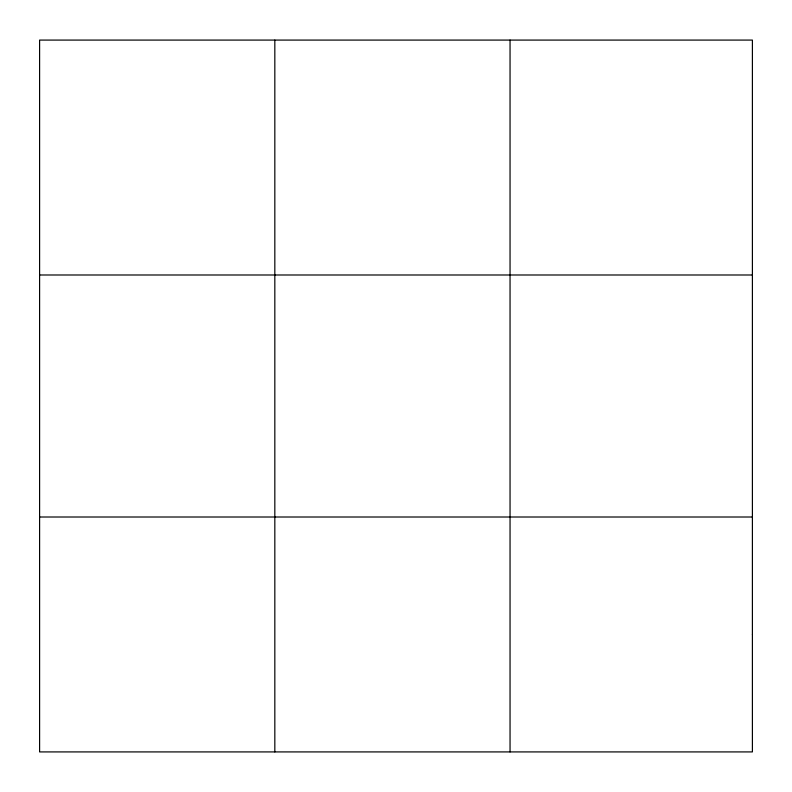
<?xml version="1.0" encoding="UTF-8"?>
<svg xmlns="http://www.w3.org/2000/svg" width="792" height="792" viewBox="0 0 792 792"><rect width="100%" height="100%" fill="white"/><g stroke="black" fill="none" stroke-linecap="round" stroke-linejoin="round"><path stroke-width="1.19" d="M274.824 40.085L274.824 751.915M510.048 40.085L510.048 751.915M39.6 274.992L752.4 274.992M39.6 517.008L752.4 517.008M752.4 634.461L752.4 751.915L39.6 751.915L39.6 40.085L752.4 40.085L752.4 634.461"/></g></svg>
